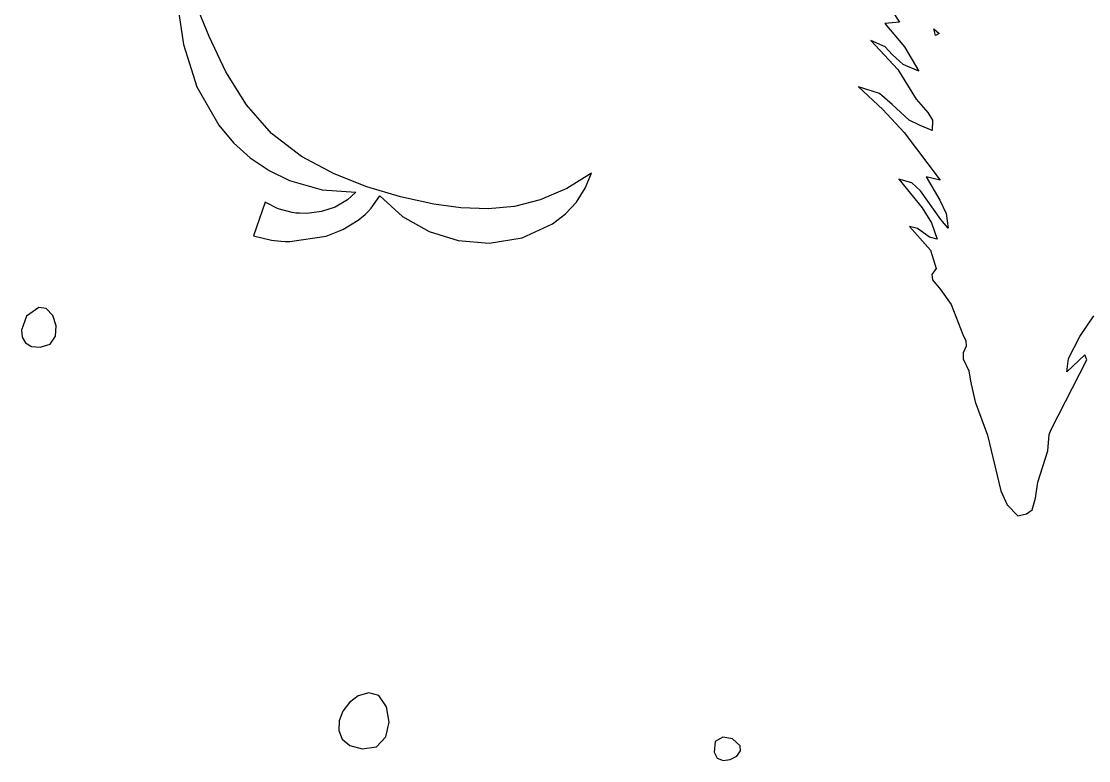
# Model space of a CAD drawing. Extents: x 0 to 203, y 8 to 351.
# Drawn here: x 46.7 to 103.1, y 8.1 to 47.2 of the extents above; entities that cross this region are included whole.
import ezdxf

# ---------------------------------------------------------------- set-up
doc = ezdxf.new("R2010")
doc.units = 0

msp = doc.modelspace()

# ---------------------------------------------------------------- linework, layer by layer
at = {"layer": 'Layer 1'}
for p, q in [((56.64474, 46.362719), (54.96044, 50.433209)), ((54.954693, 48.167549), (55.285817, 45.926209)), ((92.718111, 47.723628), (93.126472, 47.111085)), ((93.126472, 47.111085), (92.358828, 47.040953)), ((92.358828, 47.040953), (93.392588, 45.801003)), ((57.528507, 44.492266), (56.64474, 46.362719)), ((95.034618, 46.409375), (94.940757, 46.766569)), ((94.940757, 46.766569), (95.222415, 46.513938)), ((95.222415, 46.513938), (95.0346, 46.4093)), ((95.0346, 46.4093), (95.034618, 46.409375)), ((55.285817, 45.926209), (56.000686, 43.698193)), ((92.36517, 45.807054), (91.617744, 46.143791)), ((91.617744, 46.143791), (93.030264, 44.605621)), ((92.730044, 45.406805), (92.36517, 45.807054)), ((93.392588, 45.801003), (94.151824, 44.524043)), ((93.321509, 44.871257), (92.730044, 45.406805)), ((93.030264, 44.605621), (94.002719, 43.038141)), ((94.151824, 44.524043), (93.321509, 44.871257)), ((58.61875, 42.734139), (57.528507, 44.492266)), ((56.000686, 43.698193), (57.154377, 41.662489)), ((92.072193, 43.341454), (90.952213, 43.694909)), ((90.952213, 43.694909), (92.249781, 42.499785)), ((92.738643, 42.759673), (92.072193, 43.341454)), ((94.002719, 43.038141), (94.62688, 42.333041)), ((59.943741, 41.230074), (58.61875, 42.734139)), ((92.249781, 42.499785), (93.364535, 41.271086)), ((93.637083, 41.935178), (92.738643, 42.759673)), ((94.62688, 42.333041), (94.874218, 41.925238)), ((94.219342, 41.650455), (93.637083, 41.935178)), ((94.874218, 41.925238), (94.860973, 41.384281)), ((57.154377, 41.662489), (57.927164, 40.737866)), ((61.53209, 40.007389), (59.943741, 41.230074)), ((93.364535, 41.271086), (95.277663, 38.751969)), ((94.860973, 41.384281), (94.219342, 41.650455)), ((57.927164, 40.737866), (58.817517, 39.93457)), ((58.817517, 39.93457), (59.811395, 39.263585)), ((63.25283, 39.091962), (61.53209, 40.007389)), ((59.811395, 39.263585), (60.894757, 38.735899)), ((64.972616, 38.403866), (63.25283, 39.091962)), ((76.841802, 39.129175), (75.544439, 38.324151)), ((76.514016, 38.327715), (76.841802, 39.129175)), ((95.277663, 38.751969), (94.541027, 38.938633)), ((94.541027, 38.938633), (95.265584, 37.707683)), ((60.894757, 38.735899), (62.614743, 38.251965)), ((66.74984, 37.881742), (64.972616, 38.403866)), ((93.777739, 38.618136), (93.098622, 38.802811)), ((93.098622, 38.802811), (94.326703, 37.288076)), ((94.236132, 38.191575), (93.777739, 38.618136)), ((62.614743, 38.251965), (64.396567, 38.119117)), ((64.396567, 38.119117), (63.953385, 37.709839)), ((65.211594, 37.28021), (65.654702, 37.927785)), ((65.654702, 37.927785), (66.868154, 36.839681)), ((68.51006, 37.493261), (66.74984, 37.881742)), ((75.544439, 38.324151), (74.1433, 37.7175)), ((76.053109, 37.602607), (76.514016, 38.327715)), ((95.313322, 36.670245), (94.236132, 38.191575)), ((59.602293, 37.595528), (58.980075, 35.807368)), ((60.28792, 37.241878), (59.602293, 37.595528)), ((61.035023, 37.04955), (60.28792, 37.241878)), ((63.296749, 37.332801), (62.577155, 37.097189)), ((63.953385, 37.709839), (63.296749, 37.332801)), ((65.054168, 37.106717), (65.211594, 37.28021)), ((69.939246, 37.288053), (68.51006, 37.493261)), ((71.38223, 37.238228), (69.939246, 37.288053)), ((72.781228, 37.3715), (71.38223, 37.238228)), ((74.1433, 37.7175), (72.781228, 37.3715)), ((74.1433, 37.7175), (74.1433, 37.7175)), ((75.471576, 36.970123), (76.053109, 37.602607)), ((94.326703, 37.288076), (94.81895, 36.499168)), ((95.265584, 37.707683), (95.586546, 36.990701)), ((61.227126, 37.018545), (61.035023, 37.04955)), ((61.420643, 37.00788), (61.227126, 37.018545)), ((61.808947, 36.999901), (61.420643, 37.00788)), ((62.577155, 37.097189), (61.808947, 36.999901)), ((64.521078, 36.645843), (64.88311, 36.947631)), ((64.88311, 36.947631), (65.054168, 37.106717)), ((66.868154, 36.839681), (68.270093, 36.0448)), ((74.781912, 36.446535), (75.471576, 36.970123)), ((95.691739, 36.212233), (95.313322, 36.670245)), ((95.586546, 36.990701), (95.691739, 36.212233)), ((62.825118, 35.791653), (63.70794, 36.149571)), ((63.70794, 36.149571), (64.521078, 36.645843)), ((73.178691, 35.701244), (74.781912, 36.446535)), ((94.082177, 36.205603), (93.653042, 36.312805)), ((93.653042, 36.312805), (94.765762, 35.050705)), ((94.400379, 35.974716), (94.082177, 36.205603)), ((94.81895, 36.499168), (95.123772, 35.630271)), ((58.980075, 35.807368), (59.936923, 35.580938)), ((59.936923, 35.580938), (60.425232, 35.528639)), ((60.913758, 35.508051), (62.825118, 35.791653)), ((68.270093, 36.0448), (69.808792, 35.565553)), ((69.808792, 35.565553), (71.432522, 35.424355)), ((71.432522, 35.424355), (73.178691, 35.701244)), ((94.712595, 35.74224), (94.400379, 35.974716)), ((95.123772, 35.630271), (94.712595, 35.74224)), ((60.425232, 35.528639), (60.668894, 35.510241)), ((60.668894, 35.510241), (60.913758, 35.508051)), ((94.765762, 35.050705), (95.071998, 34.09513)), ((95.071998, 34.09513), (94.835016, 33.77834)), ((94.835016, 33.77834), (94.871014, 33.495644)), ((94.871014, 33.495644), (95.286281, 32.97175)), ((95.286281, 32.97175), (95.854258, 32.190277)), ((95.854258, 32.190277), (96.472169, 30.593337)), ((47.647797, 32.026449), (46.988959, 31.558294)), ((48.0248, 31.9798), (47.647797, 32.026449)), ((48.373755, 31.60918), (48.0248, 31.9798)), ((48.0248, 31.9798), (48.0248, 31.9798)), ((48.555117, 31.062713), (48.373755, 31.60918)), ((46.988959, 31.558294), (46.718207, 30.822579)), ((48.524556, 30.501115), (48.555117, 31.062713)), ((102.664655, 30.482842), (103.399429, 31.586151)), ((46.718207, 30.822579), (46.757919, 30.4619)), ((46.757919, 30.4619), (46.930118, 30.163347)), ((48.23774, 30.085102), (48.524556, 30.501115)), ((96.472169, 30.593337), (96.628323, 30.257676)), ((102.052287, 29.326434), (102.664655, 30.482842)), ((46.930118, 30.163347), (47.246628, 29.969924)), ((47.246628, 29.969924), (47.71927, 29.924639)), ((47.71927, 29.924639), (48.23774, 30.085102)), ((96.654597, 29.982349), (96.484544, 29.630559)), ((96.628323, 30.257676), (96.654597, 29.982349)), ((96.484544, 29.630559), (96.49605, 29.304368)), ((102.923323, 29.529413), (101.964852, 28.631682)), ((103.021708, 29.249663), (102.923323, 29.529413)), ((96.49605, 29.304368), (96.798812, 28.675329)), ((101.144248, 25.567623), (103.021708, 29.249663)), ((101.964852, 28.631682), (102.052287, 29.326434)), ((96.798812, 28.675329), (96.882999, 28.126492)), ((96.882999, 28.126492), (97.122422, 27.040542)), ((97.122422, 27.040542), (97.781156, 25.265592)), ((101.039225, 25.303692), (101.144248, 25.567623)), ((97.781156, 25.265592), (98.478591, 22.338862)), ((100.961487, 24.448392), (101.039225, 25.303692)), ((100.707273, 23.617743), (100.961487, 24.448392)), ((100.439273, 22.788483), (100.707273, 23.617743)), ((100.320177, 21.937352), (100.439273, 22.788483)), ((98.478591, 22.338862), (98.809117, 21.591676)), ((98.809117, 21.591676), (99.380914, 21.008082)), ((100.13224, 21.325698), (100.320177, 21.937352)), ((99.380914, 21.008082), (99.84311, 21.117565)), ((99.84311, 21.117565), (100.13224, 21.325698)), ((64.526704, 11.484203), (64.060618, 11.141826)), ((65.088151, 11.653616), (64.526704, 11.484203)), ((65.6069, 11.5053), (65.088151, 11.653616)), ((66.014973, 10.908367), (65.6069, 11.5053)), ((65.6069, 11.5053), (65.6069, 11.5053)), ((64.060618, 11.141826), (63.715948, 10.684228)), ((66.14913, 10.101645), (66.014973, 10.908367)), ((63.518749, 10.169152), (63.495078, 9.65434)), ((63.715948, 10.684228), (63.518749, 10.169152)), ((63.495078, 9.65434), (63.670989, 9.197537)), ((65.982583, 9.320378), (66.14913, 10.101645)), ((63.670989, 9.197537), (64.072537, 8.856484)), ((65.488542, 8.799808), (65.982583, 9.320378)), ((83.376314, 9.06938), (83.3233, 8.5172)), ((83.783108, 9.296461), (83.376314, 9.06938)), ((84.304215, 9.215264), (83.783108, 9.296461)), ((84.700166, 8.84261), (84.304215, 9.215264)), ((64.072537, 8.856484), (64.725778, 8.688926)), ((64.725778, 8.688926), (65.488542, 8.799808)), ((83.3233, 8.5172), (83.497677, 8.196483)), ((83.3233, 8.5172), (83.3233, 8.5172)), ((84.521104, 8.308516), (84.719447, 8.587789)), ((84.719447, 8.587789), (84.700166, 8.84261)), ((83.497677, 8.196483), (83.810074, 8.062359)), ((83.810074, 8.062359), (84.184598, 8.116538)), ((84.184598, 8.116538), (84.521104, 8.308516))]:
    msp.add_line(p, q, dxfattribs=at)

doc.saveas('drawing.dxf')
